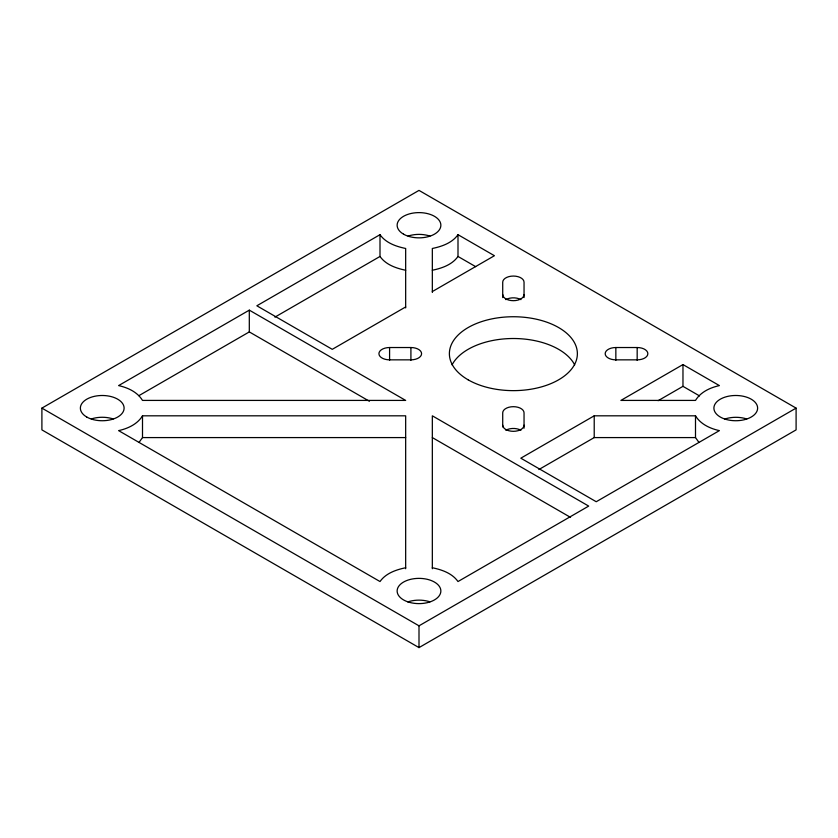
<?xml version="1.0" encoding="UTF-8"?>
<svg xmlns="http://www.w3.org/2000/svg" width="838" height="838" viewBox="0 0 838 838"><rect width="100%" height="100%" fill="white"/><g stroke="black" fill="none" stroke-linecap="round" stroke-linejoin="round"><path stroke-width="1.26" d="M405.665 568.74L405.665 415.816L142.502 415.816C137.463 424.185 127.847 428.585 118.608 430.627L380.002 581.541C385.784 573.286 396.154 569.704 405.665 567.755M139.181 442.202L142.502 437.583L142.502 415.816M432.335 291.561L494.42 255.716L457.998 234.682C452.216 242.936 441.846 246.519 432.335 248.477L432.335 292.441M457.998 234.682L457.998 256.459C452.216 264.714 441.846 268.296 432.335 270.245M41.9 408.116L419 190.394L796.1 408.116L796.1 429.884L419 647.606L41.9 429.884L41.9 408.116L419 625.829L796.1 408.116M249.305 310.144L118.608 385.595C127.847 387.638 137.463 392.048 142.502 400.417L405.665 400.417L249.305 310.144L249.305 331.911L369.411 401.255M405.665 307.934L405.665 248.477C396.154 246.519 385.784 242.936 380.002 234.682L256.847 305.786L332.267 349.331L405.665 306.949M138.888 395.662L249.305 331.911M274.927 317.12L380.002 256.459L380.002 234.682M594.215 415.816L520.817 458.187L596.237 501.732L719.392 430.627C710.153 428.585 700.537 424.185 695.498 415.816L594.215 415.816L594.215 437.583L538.886 469.531M682.97 364.572L620.885 400.417L695.498 400.417C700.537 392.048 710.153 387.638 719.392 385.595L682.97 364.572L682.97 386.339L658.134 400.679M389.586 347.529L410.913 347.529A10.664 6.159 0 0 1 421.587 353.688A10.664 6.159 0 0 1 410.913 359.848L389.586 359.848A10.664 6.159 0 0 1 378.923 353.688A10.664 6.159 0 0 1 389.586 347.529L389.586 360.33M615.846 347.529L637.173 347.529A10.664 6.159 0 0 1 647.847 353.688A10.664 6.159 0 0 1 637.173 359.848L615.846 359.848A10.664 6.159 0 0 1 605.183 353.688A10.664 6.159 0 0 1 615.846 347.529L615.846 360.33M142.502 437.583L405.665 437.583M594.215 437.583L695.498 437.583L698.819 442.202M405.665 270.245C396.154 268.296 385.784 264.714 380.002 256.459M432.335 567.755C441.846 569.704 452.216 573.286 457.998 581.541L588.695 506.089L432.335 415.816L432.335 568.74M457.998 256.459L475.659 266.652M682.97 386.339L699.52 395.903M432.335 437.583L570.563 517.392M695.498 415.816L695.498 437.583M637.173 347.529L637.173 360.33M524.043 297.584L524.043 282.207A10.664 6.159 0 0 0 513.38 276.058A10.664 6.159 0 0 0 502.716 282.207L502.716 297.584M524.043 428.208L524.043 412.841A10.664 6.159 0 0 0 513.38 406.681A10.664 6.159 0 0 0 502.716 412.841L502.716 426.93M419 625.829L419 647.606M410.913 347.529L410.913 360.33M408.064 601.831A21.861 12.622 0 0 1 429.936 601.831M724.828 419.042A21.861 12.622 0 0 0 757.625 408.116A21.861 12.622 0 0 0 724.828 397.181A21.861 12.622 0 0 0 724.828 419.042A21.861 12.622 0 0 1 746.7 418.958M91.3 418.958A21.861 12.622 0 0 1 113.172 418.958M408.064 236.075A21.861 12.622 0 0 1 429.936 236.075M505.838 430.261A10.664 6.159 0 0 1 520.922 430.261M452.07 364.865A63.992 36.945 0 0 1 513.38 338.51A63.992 36.945 0 0 1 574.69 364.865M505.838 299.627A10.664 6.159 0 0 1 520.922 299.627M524.043 294.526A10.664 6.159 0 0 1 513.38 300.685A10.664 6.159 0 0 1 502.716 294.526M524.043 425.159A10.664 6.159 0 0 1 513.38 431.319A10.664 6.159 0 0 1 502.716 425.159M403.539 234.158A21.861 12.622 0 0 0 440.118 228.502A21.861 12.622 0 0 0 413.344 213.041A21.861 12.622 0 0 0 403.539 234.158M408.064 601.925A21.861 12.622 0 0 0 440.861 591A21.861 12.622 0 0 0 408.064 580.064A21.861 12.622 0 0 0 408.064 601.925M86.775 417.041A21.861 12.622 0 0 0 123.354 411.385A21.861 12.622 0 0 0 96.58 395.924A21.861 12.622 0 0 0 86.775 417.041M468.128 379.813A63.992 36.945 0 0 0 575.193 363.252A63.992 36.945 0 0 0 496.819 318A63.992 36.945 0 0 0 468.128 379.813"/></g></svg>
